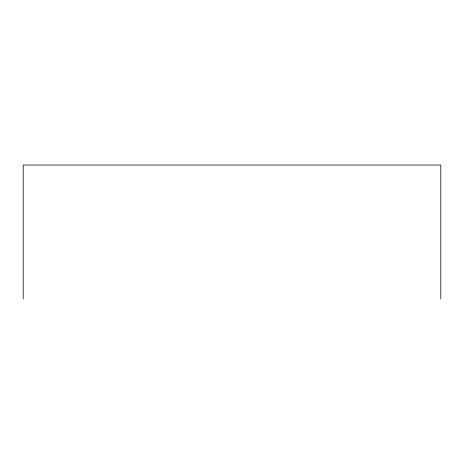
<?xml version="1.0" encoding="UTF-8"?>
<svg xmlns="http://www.w3.org/2000/svg" width="464" height="464" viewBox="0 0 464 464"><rect width="100%" height="100%" fill="white"/><g stroke="black" fill="none" stroke-linecap="round" stroke-linejoin="round"><path stroke-width="0.7" d="M440.8 298.978L440.8 165.022L23.2 165.022L23.2 298.978"/></g></svg>
